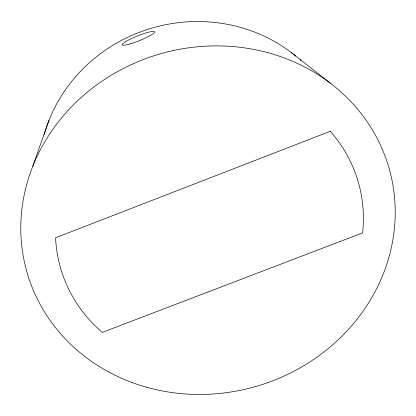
<?xml version="1.0" encoding="UTF-8"?>
<svg xmlns="http://www.w3.org/2000/svg" width="416" height="416" viewBox="0 0 416 416"><rect width="100%" height="100%" fill="white"/><g stroke="black" fill="none" stroke-linecap="round" stroke-linejoin="round"><path stroke-width="0.62" d="M32.786 166.27L49.062 120.13M291.273 52.53L330.288 83.169M44.132 134.763A154.788 146.406 -16.2 0 1 295.745 56.072M300.061 59.774A154.788 146.406 -16.2 0 1 301.002 60.616M330.304 131.274L55.583 237.78A154.939 142.147 -16.2 0 0 102.284 332.394L362.622 232.882A154.939 142.147 -16.2 0 0 330.304 131.274M130.936 43.67A17.446 2.538 -21.9 0 0 154.596 31.855A17.446 2.538 -21.9 0 0 129.662 39.447A17.446 2.538 -21.9 0 0 130.936 43.67M146.853 387.322A188.365 173.046 -16.2 0 0 391.82 179.369A188.365 173.046 -16.2 0 0 85.337 93.844A188.365 173.046 -16.2 0 0 146.853 387.322"/></g></svg>
